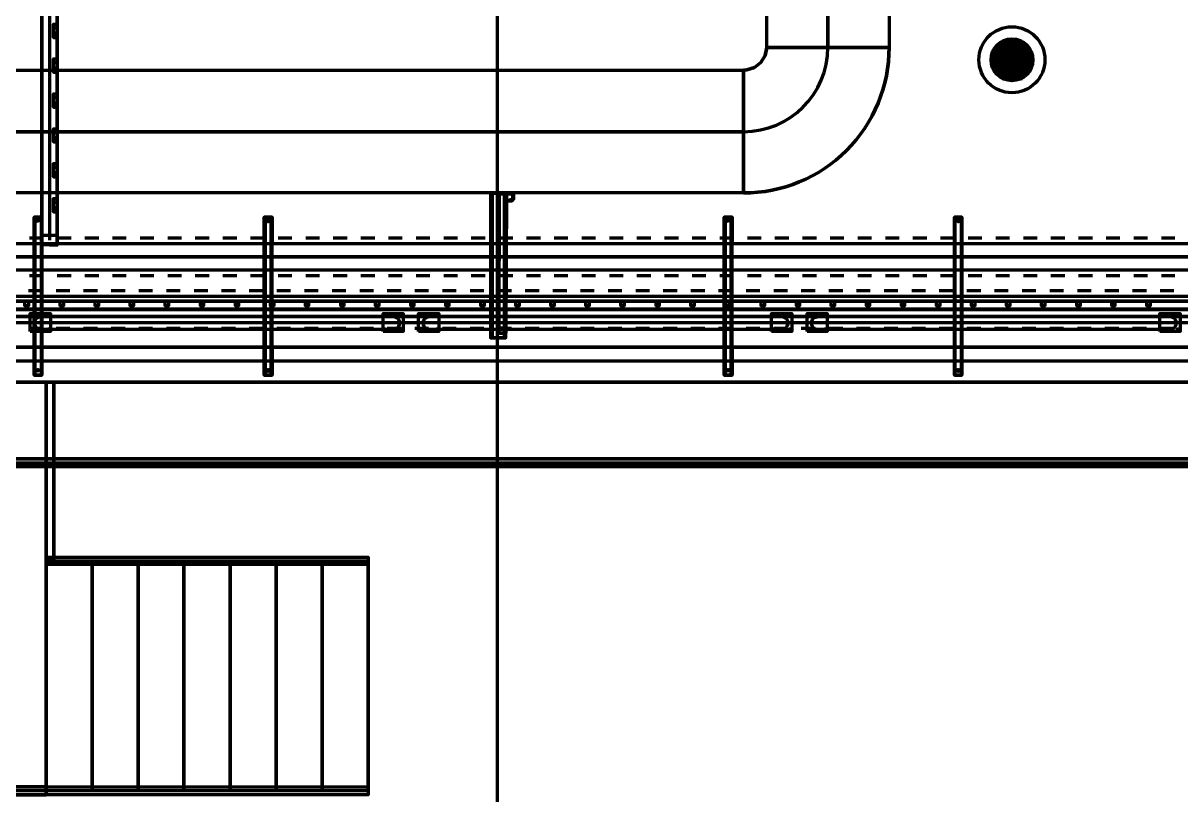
# Model space of a CAD drawing. Extents: x 0 to 1153, y 0 to 816.
# Drawn here: x 232.58 to 281.41, y 466.3 to 498.84 of the extents above; entities that cross this region are included whole.
import ezdxf

# ---------------------------------------------------------------- set-up
doc = ezdxf.new("R2010")
doc.units = 0
doc.header["$MEASUREMENT"] = 0
for name, color, linetype in [('Arch', 7, 'Continuous'), ('Electrical', 7, 'Continuous'), ('Hatch', 7, 'Continuous'), ('HVAC', 7, 'Continuous'), ('PIPE', 7, 'Continuous')]:
    doc.layers.add(name, color=color, linetype=linetype)

msp = doc.modelspace()

# ---------------------------------------------------------------- linework, layer by layer
at = {"layer": 'Arch', "color": 11, "linetype": 'Continuous', "lineweight": 211}
msp.add_line((252.582, 361.77), (252.582, 717.391), dxfattribs=at)
for points in [[(110.871, 493.194), (117.03, 493.194), (123.19, 484.6), (917.988, 484.6)], [(265.858, 486.325), (265.901, 486.38), (265.956, 486.42), (266.007, 486.441), (266.061, 486.452), (266.075, 486.452)], [(281.184, 486.061), (281.141, 486.006), (281.086, 485.966), (281.035, 485.945), (280.981, 485.934), (280.967, 485.934)], [(113.961, 485.182), (496.327, 485.182), (113.961, 485.182)], [(247.131, 466.46), (233.553, 466.46), (233.553, 476.165), (233.553, 466.46), (223.192, 466.46), (223.192, 483.701), (233.553, 483.701), (233.553, 476.165), (247.131, 476.165), (247.131, 466.46), (247.131, 476.165)], [(233.553, 483.701), (233.553, 476.165), (233.553, 483.701)], [(235.49, 476.165), (235.49, 466.46), (235.49, 476.165)], [(237.426, 476.165), (237.426, 466.46), (237.426, 476.165)], [(239.363, 476.165), (239.363, 466.46), (239.363, 476.165)], [(241.311, 476.165), (241.311, 466.46), (241.311, 476.165)], [(243.247, 476.165), (243.247, 466.46), (243.247, 476.165)], [(245.184, 476.165), (245.184, 466.46), (245.184, 476.165)], [(233.553, 466.63), (223.351, 466.63), (233.553, 466.63)]]:
    msp.add_lwpolyline(points, dxfattribs=at)
for points in [[(232.876, 485.838), (232.876, 486.6), (233.733, 486.6), (233.733, 485.838)], [(247.766, 485.838), (247.766, 486.6), (248.613, 486.6), (248.613, 485.838)], [(249.259, 485.838), (249.259, 486.6), (250.105, 486.6), (250.105, 485.838)], [(264.139, 485.838), (264.139, 486.6), (264.996, 486.6), (264.996, 485.838)], [(265.642, 485.838), (265.642, 486.6), (266.488, 486.6), (266.488, 485.838)], [(280.522, 485.838), (280.522, 486.6), (281.379, 486.6), (281.379, 485.838)], [(494.845, 483.701), (494.845, 427.429), (494.845, 483.701), (496.327, 483.701), (113.961, 483.701)], [(233.87, 476.165), (233.553, 476.165), (233.87, 476.165), (233.87, 483.701), (233.553, 483.701), (233.87, 483.701)], [(233.553, 476.007), (233.553, 476.324), (247.131, 476.324), (247.131, 476.007)], [(233.553, 466.302), (223.023, 466.302), (233.553, 466.302), (233.553, 466.63)], [(247.131, 466.63), (247.131, 466.302), (233.553, 466.302), (233.553, 466.63)]]:
    msp.add_lwpolyline(points, close=True, dxfattribs=at)
for points in [[(248.2, 486.452), (233.295, 486.452), (233.241, 486.441), (233.19, 486.42), (233.135, 486.38), (233.092, 486.325), (233.069, 486.274), (233.057, 486.22), (233.057, 486.166), (233.069, 486.112), (233.099, 486.049), (233.145, 485.997), (233.202, 485.959), (233.254, 485.941), (233.31, 485.934), (248.215, 485.934), (248.269, 485.945), (248.32, 485.966), (248.375, 486.006), (248.418, 486.061), (248.441, 486.112), (248.453, 486.166), (248.453, 486.22), (248.441, 486.274), (248.419, 486.326, 0.273483)], [(281.184, 486.325, 0.273494), (280.966, 486.452), (266.061, 486.452), (266.007, 486.441), (265.956, 486.42), (265.901, 486.38), (265.858, 486.325, 0.273601), (265.859, 486.062, 0.273626), (266.076, 485.934), (280.981, 485.934), (281.035, 485.945), (281.086, 485.966), (281.141, 486.006), (281.185, 486.061, 0.273603)]]:
    msp.add_lwpolyline(points, format="xyb", close=True, dxfattribs=at)
msp.add_lwpolyline([(264.801, 486.325), (264.824, 486.274), (264.836, 486.22), (264.836, 486.166), (264.802, 486.061), (264.802, 486.061), (264.802, 486.061), (264.836, 486.166), (264.836, 486.22), (264.824, 486.274), (264.801, 486.325, 0.273484), (264.583, 486.452), (249.706, 486.451, 0.273523), (249.474, 486.325, 0.273602), (249.474, 486.061, 0.273625), (249.693, 485.934), (264.57, 485.934, 0.273588), (264.802, 486.061)], format="xyb", dxfattribs=at)
for centre in [(232.955, 486.532), (233.643, 486.532), (247.835, 486.532), (248.523, 486.532), (249.338, 486.532), (250.026, 486.532), (264.218, 486.532), (264.906, 486.532), (265.721, 486.532), (266.409, 486.532), (280.601, 486.532), (281.289, 486.532), (232.955, 485.918), (233.643, 485.918), (247.835, 485.918), (248.523, 485.918), (249.338, 485.918), (250.026, 485.918), (264.218, 485.918), (264.906, 485.918), (265.721, 485.918), (266.409, 485.918), (280.601, 485.918), (281.289, 485.918)]:
    msp.add_circle(centre, 0.037, dxfattribs=at)
for centre, radius, start, end in [((233.315, 486.193), 0.259, 91.309, 271.8149), ((248.195, 486.193), 0.26, 271.3128, 30.6051)]:
    msp.add_arc(centre, radius, start, end, dxfattribs=at)
at = {"layer": 'Electrical', "color": 5, "linetype": 'Continuous', "lineweight": 211}
msp.add_line((342.127, 486.78), (113.961, 486.78), dxfattribs=at)
for points in [[(113.961, 487.109), (342.127, 487.109), (342.127, 486.463), (342.127, 487.109), (342.127, 486.463), (113.961, 486.463), (342.127, 486.463), (342.127, 487.109), (113.961, 487.109), (342.127, 487.109)], [(232.643, 486.939), (232.812, 486.939), (232.812, 487.109), (232.643, 487.109), (232.643, 486.939), (232.812, 486.939), (232.812, 487.109), (232.643, 487.109)], [(234.125, 486.939), (234.294, 486.939), (234.294, 487.109), (234.125, 487.109), (234.125, 486.939), (234.294, 486.939), (234.294, 487.109), (234.125, 487.109)], [(235.606, 486.939), (235.765, 486.939), (235.765, 487.109), (235.606, 487.109), (235.606, 486.939), (235.765, 486.939), (235.765, 487.109), (235.606, 487.109)], [(237.077, 486.939), (237.247, 486.939), (237.247, 487.109), (237.077, 487.109), (237.077, 486.939), (237.247, 486.939), (237.247, 487.109), (237.077, 487.109)], [(238.559, 486.939), (238.728, 486.939), (238.728, 487.109), (238.559, 487.109), (238.559, 486.939), (238.728, 486.939), (238.728, 487.109), (238.559, 487.109)], [(240.041, 486.939), (240.199, 486.939), (240.199, 487.109), (240.041, 487.109), (240.041, 486.939), (240.199, 486.939), (240.199, 487.109), (240.041, 487.109)], [(241.522, 486.939), (241.681, 486.939), (241.681, 487.109), (241.522, 487.109), (241.522, 486.939), (241.681, 486.939), (241.681, 487.109), (241.522, 487.109)], [(242.993, 486.939), (243.163, 486.939), (243.163, 487.109), (242.993, 487.109), (242.993, 486.939), (243.163, 486.939), (243.163, 487.109), (242.993, 487.109)], [(244.475, 486.939), (244.634, 486.939), (244.634, 487.109), (244.475, 487.109), (244.475, 486.939), (244.634, 486.939), (244.634, 487.109), (244.475, 487.109)], [(245.957, 486.939), (246.115, 486.939), (246.115, 487.109), (245.957, 487.109), (245.957, 486.939), (246.115, 486.939), (246.115, 487.109), (245.957, 487.109)], [(247.428, 486.939), (247.597, 486.939), (247.597, 487.109), (247.428, 487.109), (247.428, 486.939), (247.597, 486.939), (247.597, 487.109), (247.428, 487.109)], [(248.909, 486.939), (249.068, 486.939), (249.068, 487.109), (248.909, 487.109), (248.909, 486.939), (249.068, 486.939), (249.068, 487.109), (248.909, 487.109)], [(250.391, 486.939), (250.55, 486.939), (250.55, 487.109), (250.391, 487.109), (250.391, 486.939), (250.55, 486.939), (250.55, 487.109), (250.391, 487.109)], [(251.862, 486.939), (252.032, 486.939), (252.032, 487.109), (251.862, 487.109), (251.862, 486.939), (252.032, 486.939), (252.032, 487.109), (251.862, 487.109)], [(253.344, 486.939), (253.513, 486.939), (253.513, 487.109), (253.344, 487.109), (253.344, 486.939), (253.513, 486.939), (253.513, 487.109), (253.344, 487.109)], [(254.825, 486.939), (254.984, 486.939), (254.984, 487.109), (254.825, 487.109), (254.825, 486.939), (254.984, 486.939), (254.984, 487.109), (254.825, 487.109)], [(256.297, 486.939), (256.466, 486.939), (256.466, 487.109), (256.297, 487.109), (256.297, 486.939), (256.466, 486.939), (256.466, 487.109), (256.297, 487.109)], [(257.778, 486.939), (257.948, 486.939), (257.948, 487.109), (257.778, 487.109), (257.778, 486.939), (257.948, 486.939), (257.948, 487.109), (257.778, 487.109)], [(259.26, 486.939), (259.419, 486.939), (259.419, 487.109), (259.26, 487.109), (259.26, 486.939), (259.419, 486.939), (259.419, 487.109), (259.26, 487.109)], [(260.731, 486.939), (260.9, 486.939), (260.9, 487.109), (260.731, 487.109), (260.731, 486.939), (260.9, 486.939), (260.9, 487.109), (260.731, 487.109)], [(262.213, 486.939), (262.382, 486.939), (262.382, 487.109), (262.213, 487.109), (262.213, 486.939), (262.382, 486.939), (262.382, 487.109), (262.213, 487.109)], [(263.694, 486.939), (263.853, 486.939), (263.853, 487.109), (263.694, 487.109), (263.694, 486.939), (263.853, 486.939), (263.853, 487.109), (263.694, 487.109)], [(265.176, 486.939), (265.335, 486.939), (265.335, 487.109), (265.176, 487.109), (265.176, 486.939), (265.335, 486.939), (265.335, 487.109), (265.176, 487.109)], [(266.647, 486.939), (266.816, 486.939), (266.816, 487.109), (266.647, 487.109), (266.647, 486.939), (266.816, 486.939), (266.816, 487.109), (266.647, 487.109)], [(268.129, 486.939), (268.287, 486.939), (268.287, 487.109), (268.129, 487.109), (268.129, 486.939), (268.287, 486.939), (268.287, 487.109), (268.129, 487.109)], [(269.61, 486.939), (269.769, 486.939), (269.769, 487.109), (269.61, 487.109), (269.61, 486.939), (269.769, 486.939), (269.769, 487.109), (269.61, 487.109)], [(271.082, 486.939), (271.251, 486.939), (271.251, 487.109), (271.082, 487.109), (271.082, 486.939), (271.251, 486.939), (271.251, 487.109), (271.082, 487.109)], [(272.563, 486.939), (272.733, 486.939), (272.733, 487.109), (272.563, 487.109), (272.563, 486.939), (272.733, 486.939), (272.733, 487.109), (272.563, 487.109)], [(274.045, 486.939), (274.204, 486.939), (274.204, 487.109), (274.045, 487.109), (274.045, 486.939), (274.204, 486.939), (274.204, 487.109), (274.045, 487.109)], [(275.516, 486.939), (275.685, 486.939), (275.685, 487.109), (275.516, 487.109), (275.516, 486.939), (275.685, 486.939), (275.685, 487.109), (275.516, 487.109)], [(276.998, 486.939), (277.167, 486.939), (277.167, 487.109), (276.998, 487.109), (276.998, 486.939), (277.167, 486.939), (277.167, 487.109), (276.998, 487.109)], [(278.479, 486.939), (278.638, 486.939), (278.638, 487.109), (278.479, 487.109), (278.479, 486.939), (278.638, 486.939), (278.638, 487.109), (278.479, 487.109)], [(279.95, 486.939), (280.12, 486.939), (280.12, 487.109), (279.95, 487.109), (279.95, 486.939), (280.12, 486.939), (280.12, 487.109), (279.95, 487.109)]]:
    msp.add_lwpolyline(points, close=True, dxfattribs=at)
msp.add_lwpolyline([(342.127, 486.463), (113.961, 486.463), (342.127, 486.463)], dxfattribs=at)
at = {"layer": 'Hatch', "color": 5, "linetype": 'Continuous', "lineweight": 211}
for p, q in [((233.701, 489.691), (233.701, 526.838)), ((234.019, 498.634), (233.86, 498.634)), ((234.019, 498.803), (234.019, 498.411)), ((233.86, 498.242), (234.019, 498.242)), ((273.865, 498.062), (274.722, 498.062)), ((273.442, 497.544), (275.135, 497.544)), ((273.494, 497.671), (275.093, 497.671)), ((273.569, 497.808), (275.008, 497.808)), ((273.685, 497.935), (274.902, 497.935)), ((234.019, 497.163), (233.86, 497.163)), ((234.019, 497.332), (234.019, 496.94)), ((273.41, 497.29), (275.177, 497.29)), ((273.42, 497.417), (275.167, 497.417)), ((273.42, 497.152), (275.167, 497.152)), ((233.86, 496.771), (234.019, 496.771)), ((273.442, 497.025), (275.135, 497.025)), ((273.494, 496.898), (275.093, 496.898)), ((273.569, 496.771), (275.008, 496.771)), ((273.685, 496.644), (274.902, 496.644)), ((273.865, 496.507), (274.722, 496.507)), ((234.019, 495.692), (233.86, 495.692)), ((234.019, 495.861), (234.019, 495.469)), ((233.86, 495.3), (234.019, 495.3)), ((234.019, 494.22), (233.86, 494.22)), ((234.019, 494.39), (234.019, 493.998)), ((233.86, 493.829), (234.019, 493.829)), ((234.019, 492.749), (233.86, 492.749)), ((234.019, 492.919), (234.019, 492.527)), ((233.86, 492.358), (234.019, 492.358)), ((234.019, 491.278), (233.86, 491.278)), ((234.019, 491.448), (234.019, 491.056)), ((233.86, 490.887), (234.019, 490.887)), ((233.373, 489.892), (233.373, 489.902)), ((234.019, 489.5), (234.019, 489.479)), ((113.961, 480.303), (485.659, 480.303))]:
    msp.add_line(p, q, dxfattribs=at)
at = {"layer": 'Hatch', "color": 3, "linetype": 'Continuous', "lineweight": 211}
for p, q in [((252.656, 491.67), (252.677, 491.67)), ((252.296, 485.563), (252.942, 485.563)), ((233.352, 483.997), (233.32, 483.997)), ((243.046, 483.997), (243.025, 483.997)), ((262.445, 483.997), (262.424, 483.997)), ((272.15, 483.997), (272.129, 483.997))]:
    msp.add_line(p, q, dxfattribs=at)
at = {"layer": 'Hatch', "color": 5, "linetype": 'Continuous', "lineweight": 211}
for points in [[(233.373, 527.05), (234.019, 527.05), (234.019, 489.902), (234.019, 527.029), (233.373, 527.029), (233.373, 527.029), (233.373, 489.902)], [(234.019, 489.892), (234.019, 489.892), (233.373, 489.902)], [(233.373, 489.5), (234.019, 489.479)], [(485.659, 480.462), (113.961, 480.462), (485.659, 480.452), (113.961, 480.452), (485.659, 480.462), (485.659, 480.145)], [(113.961, 480.155), (485.659, 480.155), (113.961, 480.145), (485.659, 480.145)]]:
    msp.add_lwpolyline(points, close=True, dxfattribs=at)
for points in [[(233.86, 526.362), (233.86, 526.193), (233.86, 526.584), (233.86, 526.754), (234.019, 526.754), (234.019, 526.627), (233.373, 526.627), (233.373, 489.479), (233.373, 526.637), (234.019, 526.637), (234.019, 489.479), (234.019, 526.584), (234.019, 526.193), (234.019, 526.362), (233.86, 526.362), (233.86, 526.754)], [(233.86, 498.411), (233.86, 498.242), (233.86, 498.634), (233.86, 498.803), (234.019, 498.803), (234.019, 498.634), (234.019, 498.242), (234.019, 498.411), (233.86, 498.411), (233.86, 498.803)], [(233.86, 496.94), (233.86, 496.771), (233.86, 497.163), (233.86, 497.332), (234.019, 497.332), (234.019, 497.163), (234.019, 496.771), (234.019, 496.94), (233.86, 496.94), (233.86, 497.332)], [(274.362, 497.3), (274.299, 497.268), (274.362, 497.3), (274.235, 497.268), (274.362, 497.3), (274.299, 497.268), (274.246, 497.301), (274.299, 497.268), (274.249, 497.309), (274.362, 497.3), (274.299, 497.268), (274.235, 497.3), (274.299, 497.268), (274.299, 497.268)], [(233.86, 495.469), (233.86, 495.3), (233.86, 495.692), (233.86, 495.861), (234.019, 495.861), (234.019, 495.692), (234.019, 495.3), (234.019, 495.469), (233.86, 495.469), (233.86, 495.861)], [(233.86, 493.998), (233.86, 493.829), (233.86, 494.22), (233.86, 494.39), (234.019, 494.39), (234.019, 494.22), (234.019, 493.829), (234.019, 493.998), (233.86, 493.998), (233.86, 494.39)], [(233.86, 492.527), (233.86, 492.358), (233.86, 492.749), (233.86, 492.919), (234.019, 492.919), (234.019, 492.749), (234.019, 492.358), (234.019, 492.527), (233.86, 492.527), (233.86, 492.919)], [(233.86, 491.056), (233.86, 490.887), (233.86, 491.278), (233.86, 491.448), (234.019, 491.448), (234.019, 491.278), (234.019, 490.887), (234.019, 491.056), (233.86, 491.056), (233.86, 491.448)]]:
    msp.add_lwpolyline(points, dxfattribs=at)
msp.add_lwpolyline([(274.447, 497.295), (274.439, 497.243), (274.38, 497.163), (274.335, 497.139), (274.283, 497.131), (274.231, 497.139), (274.186, 497.163), (274.151, 497.198), (274.127, 497.243), (274.098, 497.295), (274.127, 497.347), (274.151, 497.392), (274.186, 497.427), (274.231, 497.451), (274.283, 497.48), (274.335, 497.451), (274.38, 497.427), (274.415, 497.392), (274.447, 497.295), (274.439, 497.243), (274.38, 497.163), (274.335, 497.139), (274.283, 497.131), (274.231, 497.139), (274.186, 497.163), (274.151, 497.198), (274.127, 497.243), (274.098, 497.295), (274.127, 497.347), (274.151, 497.392), (274.186, 497.427), (274.231, 497.451), (274.283, 497.48), (274.335, 497.451), (274.39, 497.419), (274.422, 497.381), (274.447, 497.295), (274.439, 497.243), (274.432, 497.186), (274.392, 497.145), (274.341, 497.119), (274.283, 497.11), (274.341, 497.119), (274.392, 497.145), (274.439, 497.243), (274.447, 497.295), (274.434, 497.359), (274.39, 497.419), (274.335, 497.451), (274.283, 497.48), (274.392, 497.444), (274.44, 497.393), (274.447, 497.295), (274.439, 497.243), (274.414, 497.164), (274.355, 497.124), (274.298, 497.11), (274.355, 497.124), (274.414, 497.164), (274.439, 497.243), (274.447, 497.295), (274.44, 497.393), (274.392, 497.444), (274.283, 497.48), (274.392, 497.444), (274.432, 497.404), (274.459, 497.354), (274.447, 497.295), (274.439, 497.243), (274.38, 497.163), (274.335, 497.139), (274.283, 497.131), (274.231, 497.139), (274.186, 497.163), (274.151, 497.198), (274.127, 497.243), (274.098, 497.295), (274.127, 497.347), (274.151, 497.392), (274.186, 497.427), (274.231, 497.451), (274.283, 497.48), (274.335, 497.451), (274.38, 497.427), (274.415, 497.392), (274.447, 497.295), (274.439, 497.243), (274.38, 497.163), (274.335, 497.139), (274.283, 497.131), (274.231, 497.139), (274.186, 497.163), (274.151, 497.198), (274.127, 497.243), (274.098, 497.295), (274.127, 497.347), (274.151, 497.392), (274.186, 497.427), (274.231, 497.451), (274.283, 497.48), (274.335, 497.451), (274.39, 497.419), (274.422, 497.381), (274.447, 497.295), (274.439, 497.243), (274.432, 497.186), (274.392, 497.145), (274.341, 497.119), (274.283, 497.11), (274.341, 497.119), (274.392, 497.145), (274.439, 497.243), (274.447, 497.295), (274.434, 497.359), (274.39, 497.419), (274.335, 497.451), (274.283, 497.48), (274.392, 497.444), (274.44, 497.393), (274.447, 497.295), (274.439, 497.243), (274.414, 497.164), (274.355, 497.124), (274.298, 497.11), (274.355, 497.124), (274.414, 497.164), (274.439, 497.243), (274.447, 497.295), (274.44, 497.393), (274.392, 497.444), (274.283, 497.48), (274.392, 497.444), (274.432, 497.404), (274.459, 497.354), (274.447, 497.295), (274.439, 497.243), (274.38, 497.163), (274.335, 497.139), (274.283, 497.131), (274.231, 497.139), (274.186, 497.163), (274.151, 497.198), (274.127, 497.243), (274.098, 497.295), (274.127, 497.347), (274.151, 497.392), (274.186, 497.427), (274.231, 497.451), (274.283, 497.48), (274.335, 497.451), (274.38, 497.427), (274.415, 497.392), (274.447, 497.295), (274.439, 497.243), (274.38, 497.163), (274.335, 497.139), (274.283, 497.131), (274.231, 497.139), (274.186, 497.163), (274.151, 497.198), (274.127, 497.243), (274.098, 497.295), (274.127, 497.347), (274.151, 497.392), (274.186, 497.427), (274.231, 497.451), (274.283, 497.48), (274.335, 497.451), (274.39, 497.419), (274.422, 497.381), (274.447, 497.295), (274.439, 497.243), (274.432, 497.186), (274.392, 497.145), (274.341, 497.119), (274.283, 497.11), (274.341, 497.119), (274.392, 497.145), (274.439, 497.243), (274.447, 497.295), (274.434, 497.359), (274.39, 497.419), (274.335, 497.451), (274.283, 497.48), (274.392, 497.444), (274.44, 497.393), (274.447, 497.295), (274.439, 497.243), (274.414, 497.164), (274.355, 497.124), (274.298, 497.11), (274.355, 497.124), (274.414, 497.164), (274.439, 497.243), (274.447, 497.295), (274.44, 497.393), (274.392, 497.444), (274.283, 497.48), (274.392, 497.444), (274.432, 497.404), (274.459, 497.354), (274.447, 497.295), (274.439, 497.243), (274.38, 497.163), (274.335, 497.139), (274.283, 497.131), (274.231, 497.139), (274.186, 497.163), (274.151, 497.198), (274.127, 497.243), (274.098, 497.295), (274.127, 497.347), (274.151, 497.392), (274.186, 497.427), (274.231, 497.451), (274.283, 497.48), (274.335, 497.451), (274.38, 497.427), (274.415, 497.392), (274.447, 497.295), (274.439, 497.243), (274.38, 497.163), (274.335, 497.139), (274.283, 497.131), (274.231, 497.139), (274.186, 497.163), (274.151, 497.198), (274.127, 497.243), (274.098, 497.295), (274.127, 497.347), (274.151, 497.392), (274.186, 497.427), (274.231, 497.451), (274.283, 497.48), (274.335, 497.451), (274.39, 497.419), (274.422, 497.381), (274.447, 497.295), (274.439, 497.243), (274.432, 497.186), (274.392, 497.145), (274.341, 497.119), (274.283, 497.11), (274.341, 497.119), (274.392, 497.145), (274.439, 497.243), (274.447, 497.295), (274.434, 497.359), (274.39, 497.419), (274.335, 497.451), (274.283, 497.48), (274.392, 497.444), (274.44, 497.393), (274.447, 497.295), (274.439, 497.243), (274.414, 497.164), (274.355, 497.124), (274.298, 497.11), (274.355, 497.124), (274.414, 497.164), (274.439, 497.243), (274.447, 497.295), (274.44, 497.393), (274.392, 497.444), (274.283, 497.48), (274.392, 497.444), (274.432, 497.404), (274.459, 497.354), (274.447, 497.295), (274.439, 497.243), (274.38, 497.163), (274.335, 497.139), (274.283, 497.131), (274.231, 497.139), (274.186, 497.163), (274.151, 497.198), (274.127, 497.243), (274.098, 497.295), (274.127, 497.347), (274.158, 497.402), (274.197, 497.434), (274.283, 497.48), (274.347, 497.446), (274.39, 497.419), (274.429, 497.37), (274.447, 497.295), (274.429, 497.37), (274.38, 497.427), (274.283, 497.48), (274.283, 497.48), (274.219, 497.446), (274.158, 497.402), (274.127, 497.347), (274.098, 497.295, 0.414234), (274.283, 497.109, -0.414234), (274.098, 497.295, -0.414245), (274.283, 497.48, 0.414245), (274.098, 497.295, 0.414234), (274.283, 497.109, -0.414234), (274.098, 497.295, -0.414245), (274.283, 497.48, 0.414245), (274.098, 497.295, 0.414234), (274.283, 497.109, -0.414234), (274.098, 497.295, -0.414245), (274.283, 497.48, 0.414245), (274.098, 497.295, 0.414234), (274.283, 497.109, -0.414234), (274.098, 497.295, -0.414245), (274.283, 497.48, 0.414245), (274.098, 497.295)], format="xyb", dxfattribs=at)
at = {"layer": 'Hatch', "color": 3, "linetype": 'Continuous', "lineweight": 211}
for points in [[(252.296, 491.67), (252.964, 491.629), (252.656, 491.67), (252.878, 491.67), (252.36, 491.67), (252.36, 485.563), (252.36, 491.67), (252.423, 491.67), (252.878, 491.67), (252.878, 485.976), (252.878, 491.67), (252.878, 485.563), (252.964, 491.629), (252.656, 491.67), (252.964, 491.629), (252.603, 491.67), (252.964, 491.629), (252.296, 491.67), (252.296, 485.563), (252.942, 485.563), (252.964, 491.629), (252.899, 485.976), (252.656, 485.976), (252.656, 491.67), (252.635, 485.976), (252.635, 491.67), (252.635, 485.764), (252.603, 491.67), (252.603, 485.764), (252.899, 485.764), (252.964, 491.629), (252.931, 485.764), (252.964, 491.629), (253.206, 491.67), (252.964, 491.629), (252.963, 491.405), (252.964, 491.629), (252.942, 491.405), (252.964, 491.629), (253.206, 491.649), (253.238, 491.405), (253.259, 491.617), (253.259, 491.405), (253.238, 491.617), (252.964, 491.629), (252.964, 491.629)], [(252.878, 491.67), (252.677, 491.67), (252.878, 491.67)], [(253.227, 491.411), (253.206, 491.352), (253.227, 491.411), (253.206, 491.352), (252.995, 491.352), (253.227, 491.411), (252.995, 491.352), (253.206, 491.352)], [(233.246, 490.511), (233.155, 490.493), (233.246, 490.511), (233.202, 490.558), (233.155, 490.493), (233.246, 490.511), (233.155, 490.493), (233.155, 490.493)], [(242.951, 490.511), (242.918, 490.466), (242.859, 490.493), (242.951, 490.511), (242.907, 490.558), (242.859, 490.493), (242.951, 490.511), (242.918, 490.466), (242.859, 490.493), (242.856, 490.507)], [(262.35, 490.511), (262.259, 490.493), (262.35, 490.511), (262.307, 490.558), (262.259, 490.493), (262.35, 490.511), (262.259, 490.493), (262.259, 490.493)], [(272.055, 490.511), (272.023, 490.466), (271.964, 490.493), (272.055, 490.511), (272.011, 490.558), (271.964, 490.493), (272.055, 490.511), (272.023, 490.466), (271.964, 490.493), (271.96, 490.507)], [(252.677, 485.976), (252.899, 485.976), (252.635, 485.976), (252.899, 485.976)], [(252.656, 485.764), (252.931, 485.764), (252.656, 485.764), (252.603, 485.764), (252.899, 485.764)], [(233.246, 484.193), (233.153, 484.178), (233.246, 484.193), (233.202, 484.24), (233.153, 484.178), (233.246, 484.193), (233.153, 484.178), (233.153, 484.178)], [(242.951, 484.193), (242.918, 484.148), (242.859, 484.174), (242.951, 484.193), (242.907, 484.24), (242.859, 484.174), (242.951, 484.193), (242.918, 484.148), (242.859, 484.174), (242.856, 484.189)], [(262.35, 484.193), (262.257, 484.178), (262.35, 484.193), (262.307, 484.24), (262.257, 484.178), (262.35, 484.193), (262.257, 484.178), (262.257, 484.178)], [(272.055, 484.193), (272.023, 484.148), (271.964, 484.174), (272.055, 484.193), (272.011, 484.24), (271.964, 484.174), (272.055, 484.193), (272.023, 484.148), (271.964, 484.174), (271.96, 484.189)]]:
    msp.add_lwpolyline(points, dxfattribs=at)
for points in [[(252.942, 491.374), (252.974, 491.389), (252.964, 491.402), (252.963, 491.408), (252.989, 491.363), (252.961, 491.372), (252.943, 491.399), (252.942, 491.407), (252.989, 491.384), (252.974, 491.389), (252.964, 491.402), (252.963, 491.408), (252.989, 491.363), (252.961, 491.372), (252.942, 491.411)], [(253.201, 491.649), (253.227, 491.629), (253.227, 491.624), (253.201, 491.67), (253.229, 491.661), (253.247, 491.634), (253.248, 491.626), (253.201, 491.649), (253.217, 491.644), (253.227, 491.629), (253.227, 491.624), (253.201, 491.67), (253.229, 491.661), (253.248, 491.626)], [(233.352, 490.664), (233.045, 490.664), (233.352, 490.664), (233.098, 490.664), (233.045, 490.664), (233.352, 490.664), (233.098, 490.664), (233.373, 490.664), (233.077, 490.664), (233.077, 483.997), (233.045, 490.664), (233.077, 483.997), (233.077, 490.664), (233.045, 483.997), (233.045, 490.664), (233.352, 490.664), (233.352, 483.997), (233.373, 490.664), (233.352, 483.997), (233.352, 490.664), (233.373, 483.997)], [(243.046, 490.664), (242.75, 490.664), (243.046, 490.664), (242.803, 490.664), (242.75, 490.664), (243.046, 490.664), (242.803, 490.664), (243.078, 490.664), (242.782, 490.664), (242.782, 483.997), (242.75, 490.664), (242.782, 483.997), (242.782, 490.664), (242.75, 483.997), (242.75, 490.664), (243.046, 490.664), (243.046, 483.997), (243.078, 490.664), (243.046, 483.997), (243.046, 490.664), (243.078, 483.997)], [(262.445, 490.664), (262.149, 490.664), (262.445, 490.664), (262.202, 490.664), (262.149, 490.664), (262.445, 490.664), (262.202, 490.664), (262.477, 490.664), (262.181, 490.664), (262.181, 483.997), (262.149, 490.664), (262.181, 483.997), (262.181, 490.664), (262.149, 483.997), (262.149, 490.664), (262.445, 490.664), (262.445, 483.997), (262.477, 490.664), (262.445, 483.997), (262.445, 490.664), (262.477, 483.997)], [(272.15, 490.664), (271.854, 490.664), (272.15, 490.664), (271.907, 490.664), (271.854, 490.664), (272.15, 490.664), (271.907, 490.664), (272.172, 490.664), (271.875, 490.664), (271.875, 483.997), (271.854, 490.664), (271.875, 483.997), (271.875, 490.664), (271.854, 483.997), (271.854, 490.664), (272.15, 490.664), (272.15, 483.997), (272.172, 490.664), (272.15, 483.997), (272.15, 490.664), (272.172, 483.997)], [(252.36, 485.563), (252.878, 485.563), (252.423, 485.563)], [(233.045, 483.997), (233.373, 483.997), (233.077, 483.997), (233.32, 483.997), (233.098, 483.997), (233.352, 483.997), (233.098, 483.997), (233.045, 483.997), (233.373, 483.997)], [(242.75, 483.997), (243.078, 483.997), (242.782, 483.997), (243.025, 483.997), (242.803, 483.997), (243.046, 483.997), (242.803, 483.997), (242.75, 483.997), (243.078, 483.997)], [(262.149, 483.997), (262.477, 483.997), (262.181, 483.997), (262.424, 483.997), (262.202, 483.997), (262.445, 483.997), (262.202, 483.997), (262.149, 483.997), (262.477, 483.997)], [(271.875, 483.997), (272.172, 483.997), (271.854, 483.997), (272.129, 483.997), (271.907, 483.997), (272.15, 483.997), (271.907, 483.997), (271.854, 483.997), (272.172, 483.997)]]:
    msp.add_lwpolyline(points, close=True, dxfattribs=at)
at = {"layer": 'Hatch', "color": 5, "linetype": 'Continuous', "lineweight": 211}
for centre, radius in [((274.283, 497.295), 1.392), ((274.283, 497.295), 0.884), ((274.293, 497.287), 0.27)]:
    msp.add_circle(centre, radius, dxfattribs=at)
at = {"layer": 'Hatch', "color": 3, "linetype": 'Continuous', "lineweight": 211}
for p in [(252.942, 491.649), (252.942, 491.374)]:
    msp.add_point(p, dxfattribs=at)
at = {"layer": 'HVAC', "color": 6, "linetype": 'Continuous', "lineweight": 211}
for points in [[(266.52, 508.286), (266.52, 520.912), (266.52, 508.286), (266.52, 506.508), (266.52, 497.819), (266.52, 506.508)], [(222.885, 494.263), (262.964, 494.263), (222.885, 494.263)]]:
    msp.add_lwpolyline(points, dxfattribs=at)
for points in [[(222.885, 496.856), (262.964, 496.856), (263.102, 496.866), (263.43, 496.972), (263.694, 497.184), (263.874, 497.48), (263.938, 497.819), (269.102, 497.819, -0.415027), (262.964, 491.68, 0.415027), (269.102, 497.819), (263.938, 497.819), (263.938, 506.508)], [(269.102, 506.508), (269.102, 497.819, -0.415027), (262.964, 491.68), (222.885, 491.68)], [(262.964, 494.263), (262.964, 496.856), (262.964, 491.68), (262.964, 494.263), (262.964, 496.856), (263.102, 496.866), (263.43, 496.972), (263.694, 497.184), (263.874, 497.48), (263.938, 497.819), (269.102, 497.819), (266.52, 497.819), (263.938, 497.819), (269.102, 497.819), (266.52, 497.819), (263.938, 497.819), (263.874, 497.48), (263.694, 497.184), (263.43, 496.972), (263.102, 496.866), (262.964, 496.856), (262.964, 491.68), (262.964, 494.263), (262.964, 496.856), (262.964, 491.68), (262.964, 496.856), (262.964, 491.68), (262.964, 494.263, 0.41421), (266.52, 497.819), (263.938, 497.819), (269.102, 497.819), (266.52, 497.819)]]:
    msp.add_lwpolyline(points, format="xyb", dxfattribs=at)
at = {"layer": 'PIPE', "color": 4, "linetype": 'Continuous', "lineweight": 211}
for p, q in [((233.437, 489.775), (232.854, 489.775)), ((234.601, 489.775), (234.019, 489.775)), ((235.765, 489.775), (235.183, 489.775)), ((236.929, 489.775), (236.347, 489.775)), ((238.093, 489.775), (237.511, 489.775)), ((239.257, 489.775), (238.675, 489.775)), ((240.422, 489.775), (239.84, 489.775)), ((241.586, 489.775), (241.004, 489.775)), ((242.75, 489.775), (242.168, 489.775)), ((243.914, 489.775), (243.332, 489.775)), ((245.078, 489.775), (244.496, 489.775)), ((246.242, 489.775), (245.66, 489.775)), ((247.407, 489.775), (246.825, 489.775)), ((248.571, 489.775), (247.989, 489.775)), ((249.735, 489.775), (249.153, 489.775)), ((250.899, 489.775), (250.317, 489.775)), ((252.063, 489.775), (251.481, 489.775)), ((253.227, 489.775), (252.645, 489.775)), ((254.392, 489.775), (253.809, 489.775)), ((255.556, 489.775), (254.974, 489.775)), ((256.72, 489.775), (256.138, 489.775)), ((257.884, 489.775), (257.302, 489.775)), ((259.048, 489.775), (258.466, 489.775)), ((260.212, 489.775), (259.63, 489.775)), ((261.377, 489.775), (260.794, 489.775)), ((262.541, 489.775), (261.959, 489.775)), ((263.705, 489.775), (263.123, 489.775)), ((264.869, 489.775), (264.287, 489.775)), ((266.033, 489.775), (265.451, 489.775)), ((267.197, 489.775), (266.615, 489.775)), ((268.362, 489.775), (267.779, 489.775)), ((269.526, 489.775), (268.944, 489.775)), ((270.69, 489.775), (270.108, 489.775)), ((271.854, 489.775), (271.272, 489.775)), ((273.018, 489.775), (272.436, 489.775)), ((274.182, 489.775), (273.6, 489.775)), ((275.347, 489.775), (274.765, 489.775)), ((276.511, 489.775), (275.929, 489.775)), ((277.675, 489.775), (277.093, 489.775)), ((278.839, 489.775), (278.257, 489.775)), ((280.003, 489.775), (279.421, 489.775)), ((281.157, 489.775), (280.585, 489.775)), ((232.854, 488.199), (233.437, 488.199)), ((234.019, 488.199), (234.601, 488.199)), ((235.183, 488.199), (235.765, 488.199)), ((236.347, 488.199), (236.929, 488.199)), ((237.511, 488.199), (238.093, 488.199)), ((238.675, 488.199), (239.257, 488.199)), ((239.84, 488.199), (240.422, 488.199)), ((241.004, 488.199), (241.586, 488.199)), ((242.168, 488.199), (242.75, 488.199)), ((243.332, 488.199), (243.914, 488.199)), ((244.496, 488.199), (245.078, 488.199)), ((245.66, 488.199), (246.242, 488.199)), ((246.825, 488.199), (247.407, 488.199)), ((247.989, 488.199), (248.571, 488.199)), ((249.153, 488.199), (249.735, 488.199)), ((250.317, 488.199), (250.899, 488.199)), ((251.481, 488.199), (252.063, 488.199)), ((252.645, 488.199), (253.227, 488.199)), ((253.809, 488.199), (254.392, 488.199)), ((254.974, 488.199), (255.556, 488.199)), ((256.138, 488.199), (256.72, 488.199)), ((257.302, 488.199), (257.884, 488.199)), ((258.466, 488.199), (259.048, 488.199)), ((259.63, 488.199), (260.212, 488.199)), ((260.794, 488.199), (261.377, 488.199)), ((261.959, 488.199), (262.541, 488.199)), ((263.123, 488.199), (263.705, 488.199)), ((264.287, 488.199), (264.869, 488.199)), ((265.451, 488.199), (266.033, 488.199)), ((266.615, 488.199), (267.197, 488.199)), ((267.779, 488.199), (268.362, 488.199)), ((268.944, 488.199), (269.526, 488.199)), ((270.108, 488.199), (270.69, 488.199)), ((271.272, 488.199), (271.854, 488.199)), ((272.436, 488.199), (273.018, 488.199)), ((273.6, 488.199), (274.182, 488.199)), ((274.765, 488.199), (275.347, 488.199)), ((275.929, 488.199), (276.511, 488.199)), ((277.093, 488.199), (277.675, 488.199)), ((278.257, 488.199), (278.839, 488.199)), ((279.421, 488.199), (280.003, 488.199)), ((280.585, 488.199), (281.157, 488.199))]:
    msp.add_line(p, q, dxfattribs=at)
at = {"layer": 'PIPE', "color": 220, "linetype": 'Continuous', "lineweight": 211}
for p, q in [((233.384, 487.553), (232.802, 487.553)), ((234.548, 487.553), (233.966, 487.553)), ((235.712, 487.553), (235.13, 487.553)), ((236.876, 487.553), (236.294, 487.553)), ((238.04, 487.553), (237.458, 487.553)), ((239.204, 487.553), (238.622, 487.553)), ((240.369, 487.553), (239.787, 487.553)), ((241.533, 487.553), (240.951, 487.553)), ((242.697, 487.553), (242.115, 487.553)), ((243.861, 487.553), (243.279, 487.553)), ((245.025, 487.553), (244.443, 487.553)), ((246.19, 487.553), (245.607, 487.553)), ((247.354, 487.553), (246.772, 487.553)), ((248.518, 487.553), (247.936, 487.553)), ((249.682, 487.553), (249.1, 487.553)), ((250.846, 487.553), (250.264, 487.553)), ((252.01, 487.553), (251.428, 487.553)), ((253.175, 487.553), (252.592, 487.553)), ((254.339, 487.553), (253.757, 487.553)), ((255.503, 487.553), (254.921, 487.553)), ((256.667, 487.553), (256.085, 487.553)), ((257.831, 487.553), (257.249, 487.553)), ((258.995, 487.553), (258.413, 487.553)), ((260.159, 487.553), (259.577, 487.553)), ((261.324, 487.553), (260.742, 487.553)), ((262.488, 487.553), (261.906, 487.553)), ((263.652, 487.553), (263.07, 487.553)), ((264.816, 487.553), (264.234, 487.553)), ((265.98, 487.553), (265.398, 487.553)), ((267.144, 487.553), (266.562, 487.553)), ((268.309, 487.553), (267.727, 487.553)), ((269.473, 487.553), (268.891, 487.553)), ((270.637, 487.553), (270.055, 487.553)), ((271.801, 487.553), (271.219, 487.553)), ((272.965, 487.553), (272.383, 487.553)), ((274.129, 487.553), (273.547, 487.553)), ((275.294, 487.553), (274.712, 487.553)), ((276.458, 487.553), (275.876, 487.553)), ((277.622, 487.553), (277.04, 487.553)), ((278.786, 487.553), (278.204, 487.553)), ((279.95, 487.553), (279.368, 487.553)), ((281.115, 487.553), (280.532, 487.553)), ((232.802, 485.976), (233.384, 485.976)), ((233.966, 485.976), (234.548, 485.976)), ((235.13, 485.976), (235.712, 485.976)), ((236.294, 485.976), (236.876, 485.976)), ((237.458, 485.976), (238.04, 485.976)), ((238.622, 485.976), (239.204, 485.976)), ((239.787, 485.976), (240.369, 485.976)), ((240.951, 485.976), (241.533, 485.976)), ((242.115, 485.976), (242.697, 485.976)), ((243.279, 485.976), (243.861, 485.976)), ((244.443, 485.976), (245.025, 485.976)), ((245.607, 485.976), (246.19, 485.976)), ((246.772, 485.976), (247.354, 485.976)), ((247.936, 485.976), (248.518, 485.976)), ((249.1, 485.976), (249.682, 485.976)), ((250.264, 485.976), (250.846, 485.976)), ((251.428, 485.976), (252.01, 485.976)), ((252.592, 485.976), (253.175, 485.976)), ((253.757, 485.976), (254.339, 485.976)), ((254.921, 485.976), (255.503, 485.976)), ((256.085, 485.976), (256.667, 485.976)), ((257.249, 485.976), (257.831, 485.976)), ((258.413, 485.976), (258.995, 485.976)), ((259.577, 485.976), (260.159, 485.976)), ((260.742, 485.976), (261.324, 485.976)), ((261.906, 485.976), (262.488, 485.976)), ((263.07, 485.976), (263.652, 485.976)), ((264.234, 485.976), (264.816, 485.976)), ((265.398, 485.976), (265.98, 485.976)), ((266.562, 485.976), (267.144, 485.976)), ((267.727, 485.976), (268.309, 485.976)), ((268.891, 485.976), (269.473, 485.976)), ((270.055, 485.976), (270.637, 485.976)), ((271.219, 485.976), (271.801, 485.976)), ((272.383, 485.976), (272.965, 485.976)), ((273.547, 485.976), (274.129, 485.976)), ((274.712, 485.976), (275.294, 485.976)), ((275.876, 485.976), (276.458, 485.976)), ((277.04, 485.976), (277.622, 485.976)), ((278.204, 485.976), (278.786, 485.976)), ((279.368, 485.976), (279.95, 485.976)), ((280.532, 485.976), (281.115, 485.976))]:
    msp.add_line(p, q, dxfattribs=at)
at = {"layer": 'PIPE', "color": 4, "linetype": 'Continuous', "lineweight": 211}
msp.add_lwpolyline([(113.961, 488.442), (482.706, 488.442), (482.706, 489.532), (113.961, 489.532)], dxfattribs=at)
at = {"layer": 'PIPE', "color": 110, "linetype": 'Continuous', "lineweight": 211}
msp.add_lwpolyline([(113.961, 488.992), (482.706, 488.992), (113.961, 488.992)], dxfattribs=at)
at = {"layer": 'PIPE', "color": 200, "linetype": 'Continuous', "lineweight": 211}
for points in [[(113.961, 486.22), (484.928, 486.22), (484.928, 486.759), (486.484, 486.759), (486.484, 488.326)], [(484.928, 486.22), (484.928, 487.31), (113.961, 487.31)]]:
    msp.add_lwpolyline(points, dxfattribs=at)
at = {"layer": 'PIPE', "color": 230, "linetype": 'Continuous', "lineweight": 211}
msp.add_lwpolyline([(113.961, 486.759), (484.928, 486.759), (113.961, 486.759)], dxfattribs=at)

doc.saveas('drawing.dxf')
